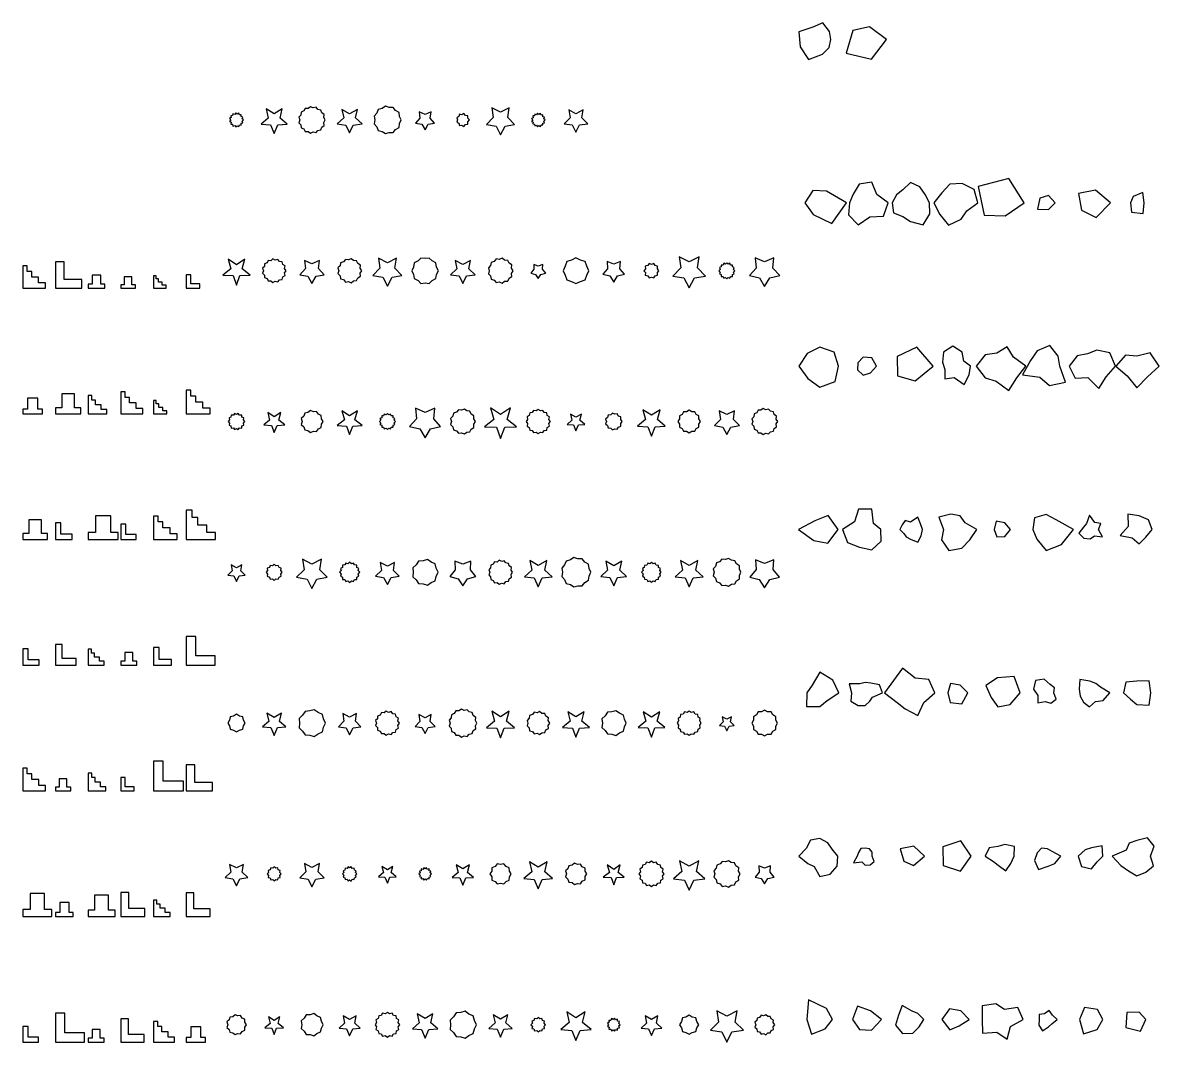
# Model space of a CAD drawing. Header units: metres. Extents: x -17 to 8939, y -8 to 4057.
# Drawn here: x 4420 to 8939, y 0 to 4057 of the extents above; entities that cross this region are included whole.
import ezdxf

# ---------------------------------------------------------------- set-up
doc = ezdxf.new("R2010")
doc.units = ezdxf.units.M

msp = doc.modelspace()

# ---------------------------------------------------------------- linework, layer by layer
for points in [[(7632.8, 3990), (7628, 4021.9), (7601.8, 4056.8), (7561.7, 4039.1), (7506.7, 4020.3), (7511.2, 3961.3), (7544.3, 3910.8), (7600.4, 3931.2), (7627.3, 3958.7), (7632.8, 3990)], [(7855, 3990), (7786.6, 4041), (7720.4, 4026), (7694.6, 3935.2), (7795.5, 3911.4), (7855, 3990)], [(5420, 3616), (5434.5, 3650), (5471.4, 3653.3), (5443.5, 3677.6), (5451.7, 3713.7), (5420, 3694.7), (5388.3, 3713.7), (5396.5, 3677.6), (5368.6, 3653.3), (5405.5, 3650), (5420, 3616)], [(5623, 3670), (5617, 3680), (5618.4, 3691.6), (5608.8, 3698.2), (5605.5, 3709.4), (5594, 3711.6), (5586.4, 3720.4), (5575, 3717.7), (5564.5, 3722.7), (5555.2, 3715.7), (5543.5, 3715.9), (5537.9, 3705.7), (5527.1, 3701.2), (5526.1, 3689.5), (5518.2, 3681), (5522, 3670), (5518.2, 3659), (5526.1, 3650.5), (5527.1, 3638.8), (5537.9, 3634.3), (5543.5, 3624.1), (5555.2, 3624.3), (5564.5, 3617.3), (5575, 3622.3), (5586.4, 3619.6), (5594, 3628.4), (5605.5, 3630.6), (5608.8, 3641.8), (5618.4, 3648.4), (5617, 3660), (5623, 3670)], [(5720, 3618), (5734.6, 3649.8), (5769.5, 3653.9), (5743.7, 3677.7), (5750.6, 3712.1), (5720, 3694.9), (5689.4, 3712.1), (5696.3, 3677.7), (5670.5, 3653.9), (5705.4, 3649.8), (5720, 3618)], [(5925, 3670), (5918, 3684.1), (5916.3, 3699.7), (5902.7, 3707.8), (5892.8, 3720), (5877.1, 3719.5), (5862.2, 3724.4), (5849.2, 3715.5), (5834, 3711.6), (5827.9, 3697), (5817.2, 3685.5), (5820, 3670), (5817.2, 3654.5), (5827.9, 3643), (5834, 3628.4), (5849.2, 3624.5), (5862.2, 3615.6), (5877.1, 3620.5), (5892.8, 3620), (5902.7, 3632.2), (5916.3, 3640.3), (5918, 3655.9), (5925, 3670)], [(6320, 3611), (6337.9, 3645.4), (6376.1, 3651.8), (6348.9, 3679.4), (6354.7, 3717.7), (6320, 3700.4), (6285.3, 3717.7), (6291.1, 3679.4), (6263.9, 3651.8), (6302.1, 3645.4), (6320, 3611)], [(6620, 3621), (6634.6, 3649.9), (6666.6, 3654.9), (6643.6, 3677.7), (6648.8, 3709.6), (6620, 3694.9), (6591.2, 3709.6), (6596.4, 3677.7), (6573.4, 3654.9), (6605.4, 3649.9), (6620, 3621)], [(5298, 3670), (5292.5, 3674.8), (5295.6, 3681.4), (5288.6, 3683.5), (5288.7, 3690.8), (5281.5, 3689.9), (5278.7, 3696.6), (5272.4, 3692.9), (5267.1, 3697.8), (5262.9, 3691.9), (5256, 3694.2), (5254.6, 3687.1), (5247.3, 3686.5), (5249, 3679.4), (5242.6, 3675.8), (5247, 3670), (5242.6, 3664.2), (5249, 3660.6), (5247.3, 3653.5), (5254.6, 3652.9), (5256, 3645.8), (5262.9, 3648.1), (5267.1, 3642.2), (5272.4, 3647.1), (5278.7, 3643.4), (5281.5, 3650.1), (5288.7, 3649.2), (5288.6, 3656.5), (5295.6, 3658.6), (5292.5, 3665.2), (5298, 3670)], [(6020, 3630), (6032.6, 3652.6), (6058, 3657.6), (6040.4, 3676.6), (6043.5, 3702.4), (6020, 3691.5), (5996.5, 3702.4), (5999.6, 3676.6), (5982, 3657.6), (6007.4, 3652.6), (6020, 3630)], [(6196, 3670), (6189.7, 3677.2), (6189.9, 3686.7), (6180.5, 3688.2), (6174.5, 3695.6), (6166.4, 3690.7), (6157, 3692.5), (6153.9, 3683.5), (6145.6, 3678.9), (6149, 3670), (6145.6, 3661.1), (6153.9, 3656.5), (6157, 3647.5), (6166.4, 3649.3), (6174.5, 3644.4), (6180.5, 3651.8), (6189.9, 3653.3), (6189.7, 3662.8), (6196, 3670)], [(6497, 3670), (6491.5, 3674.6), (6494.7, 3681), (6487.8, 3682.9), (6488.1, 3690.1), (6481, 3689.1), (6478.3, 3695.7), (6472.3, 3691.9), (6467.2, 3696.9), (6463.2, 3690.9), (6456.5, 3693.4), (6455.3, 3686.3), (6448.2, 3685.9), (6449.9, 3678.9), (6443.6, 3675.6), (6448, 3670), (6443.6, 3664.4), (6449.9, 3661.1), (6448.2, 3654.1), (6455.3, 3653.7), (6456.5, 3646.6), (6463.2, 3649.1), (6467.2, 3643.1), (6472.3, 3648.1), (6478.3, 3644.3), (6481, 3650.9), (6488.1, 3649.9), (6487.8, 3657.1), (6494.7, 3659), (6491.5, 3665.4), (6497, 3670)], [(8402.3, 3340), (8341.4, 3436.8), (8219.5, 3405.7), (8242.8, 3291.2), (8326.8, 3288.3), (8402.3, 3340)], [(7861.5, 3340), (7816.1, 3373.5), (7796.6, 3421.8), (7745.9, 3414.3), (7722.4, 3374.6), (7707.7, 3340), (7703.7, 3291.8), (7741.5, 3252.2), (7787.9, 3284.9), (7843, 3286.9), (7861.5, 3340)], [(8025.5, 3340), (8008.2, 3373.6), (7987.1, 3404.2), (7950, 3421.1), (7920.1, 3391.8), (7895, 3371.8), (7876.6, 3340), (7882.1, 3300.8), (7919, 3286.4), (7950, 3265.4), (8000.5, 3252.6), (8026.4, 3295.9), (8025.5, 3340)], [(8218.4, 3340), (8202.7, 3392.8), (8155.3, 3417.7), (8106, 3413.9), (8074.4, 3380.4), (8043.4, 3340), (8066.3, 3293.7), (8101.3, 3251.7), (8151.2, 3274.8), (8174.1, 3308), (8218.4, 3340)], [(8745.6, 3340), (8686.4, 3390.5), (8618.8, 3377.2), (8630.4, 3311.2), (8688.9, 3281.8), (8745.6, 3340)], [(7695.1, 3340), (7616.6, 3386.1), (7561.6, 3389.2), (7529.7, 3340), (7563.2, 3293.5), (7637.7, 3257.3), (7695.1, 3340)], [(8525, 3340), (8499.4, 3369), (8464.5, 3358.5), (8455.5, 3314.9), (8498.4, 3314.2), (8525, 3340)], [(8878.7, 3340), (8874.1, 3381.8), (8835.4, 3365.3), (8825, 3340), (8828.4, 3302.5), (8874.7, 3297.2), (8878.7, 3340)], [(5870, 3009), (5888.4, 3044.7), (5928, 3051.1), (5899.8, 3079.7), (5905.9, 3119.4), (5870, 3101.3), (5834.1, 3119.4), (5840.2, 3079.7), (5812, 3051.1), (5851.6, 3044.7), (5870, 3009)], [(6073, 3070), (6065.7, 3084.8), (6062.9, 3101.2), (6048.2, 3108.8), (6036.4, 3120.4), (6020, 3118), (6003.6, 3120.4), (5991.8, 3108.8), (5977.1, 3101.2), (5974.3, 3084.8), (5967, 3070), (5974.3, 3055.2), (5977.1, 3038.8), (5991.8, 3031.2), (6003.6, 3019.6), (6020, 3022), (6036.4, 3019.6), (6048.2, 3031.2), (6062.9, 3038.8), (6065.7, 3055.2), (6073, 3070)], [(6370, 3070), (6363.7, 3080.8), (6364.3, 3093.2), (6353.7, 3099.8), (6348.4, 3111.1), (6336, 3112.1), (6326, 3119.6), (6314.6, 3114.7), (6302.3, 3116.8), (6294.4, 3107), (6282.6, 3103.2), (6280.2, 3090.9), (6271.5, 3082), (6275, 3070), (6271.5, 3058), (6280.2, 3049.1), (6282.6, 3036.8), (6294.4, 3033), (6302.3, 3023.2), (6314.6, 3025.3), (6326, 3020.4), (6336, 3027.9), (6348.4, 3028.9), (6353.7, 3040.2), (6364.3, 3046.8), (6363.7, 3059.2), (6370, 3070)], [(6671, 3070), (6662.5, 3087.6), (6656.1, 3106.1), (6637.6, 3112.5), (6620, 3121), (6602.4, 3112.5), (6583.9, 3106.1), (6577.5, 3087.6), (6569, 3070), (6577.5, 3052.4), (6583.9, 3033.9), (6602.4, 3027.5), (6620, 3019), (6637.6, 3027.5), (6656.1, 3033.9), (6662.5, 3052.4), (6671, 3070)], [(7070, 3002), (7090.7, 3041.5), (7134.7, 3049), (7103.5, 3080.9), (7110, 3125), (7070, 3105.2), (7030, 3125), (7036.5, 3080.9), (7005.3, 3049), (7049.3, 3041.5), (7070, 3002)], [(7370, 3007), (7390.4, 3041.9), (7429.9, 3050.5), (7403.1, 3080.7), (7407, 3121), (7370, 3104.8), (7333, 3121), (7336.9, 3080.7), (7310.1, 3050.5), (7349.6, 3041.9), (7370, 3007)], [(4420, 3000), (4510, 3000), (4510, 3022), (4483, 3022), (4483, 3045), (4456, 3045), (4456, 3067.5), (4438, 3067.5), (4438, 3090), (4420, 3090), (4420, 3000)], [(4550, 3000), (4655, 3000), (4655, 3035), (4585, 3035), (4585, 3105), (4550, 3105), (4550, 3000)], [(5270, 3013), (5283.7, 3051.2), (5324.2, 3052.4), (5292.1, 3077.2), (5303.5, 3116.1), (5270, 3093.3), (5236.5, 3116.1), (5247.9, 3077.2), (5215.8, 3052.4), (5256.3, 3051.2), (5270, 3013)], [(5467, 3070), (5461.1, 3078.7), (5462.9, 3089.1), (5454, 3094.7), (5451.4, 3104.9), (5441, 3106.4), (5434.5, 3114.7), (5424.4, 3111.8), (5415.1, 3116.7), (5407, 3109.9), (5396.5, 3110.7), (5391.9, 3101.2), (5382, 3097.6), (5381.6, 3087.1), (5374, 3079.8), (5378, 3070), (5374, 3060.2), (5381.6, 3052.9), (5382, 3042.4), (5391.9, 3038.8), (5396.5, 3029.3), (5407, 3030.1), (5415.1, 3023.3), (5424.4, 3028.2), (5434.5, 3025.3), (5441, 3033.6), (5451.4, 3035.1), (5454, 3045.3), (5462.9, 3050.9), (5461.1, 3061.3), (5467, 3070)], [(5570, 3019), (5586.2, 3047.7), (5618.5, 3054.2), (5596.2, 3078.5), (5600, 3111.3), (5570, 3097.5), (5540, 3111.3), (5543.8, 3078.5), (5521.5, 3054.2), (5553.8, 3047.7), (5570, 3019)], [(5768, 3070), (5761.8, 3080.3), (5762.5, 3092.3), (5752.2, 3098.5), (5747.3, 3109.5), (5735.2, 3110.2), (5725.8, 3117.7), (5714.8, 3112.7), (5703, 3114.9), (5695.6, 3105.4), (5684.1, 3101.8), (5681.9, 3090), (5673.4, 3081.5), (5677, 3070), (5673.4, 3058.5), (5681.9, 3050), (5684.1, 3038.2), (5695.6, 3034.6), (5703, 3025.1), (5714.8, 3027.3), (5725.8, 3022.3), (5735.2, 3029.8), (5747.3, 3030.5), (5752.2, 3041.5), (5762.5, 3047.7), (5761.8, 3059.7), (5768, 3070)], [(6170, 3019), (6184.6, 3050), (6218.5, 3054.2), (6193.5, 3077.7), (6200, 3111.3), (6170, 3094.8), (6140, 3111.3), (6146.5, 3077.7), (6121.5, 3054.2), (6155.4, 3050), (6170, 3019)], [(6470, 3039), (6480.7, 3055.2), (6499.5, 3060.4), (6487.4, 3075.7), (6488.2, 3095.1), (6470, 3088.3), (6451.8, 3095.1), (6452.6, 3075.7), (6440.5, 3060.4), (6459.3, 3055.2), (6470, 3039)], [(6770, 3025), (6785.1, 3049.2), (6812.8, 3056.1), (6794.5, 3077.9), (6796.5, 3106.4), (6770, 3095.7), (6743.5, 3106.4), (6745.5, 3077.9), (6727.2, 3056.1), (6754.9, 3049.2), (6770, 3025)], [(6950, 3070), (6943.8, 3077.7), (6944.3, 3087.6), (6934.7, 3090.2), (6929.3, 3098.5), (6920, 3095), (6910.7, 3098.5), (6905.3, 3090.2), (6895.7, 3087.6), (6896.2, 3077.7), (6890, 3070), (6896.2, 3062.3), (6895.7, 3052.4), (6905.3, 3049.8), (6910.7, 3041.5), (6920, 3045), (6929.3, 3041.5), (6934.7, 3049.8), (6944.3, 3052.4), (6943.8, 3062.3), (6950, 3070)], [(7252, 3070), (7246.5, 3075.3), (7249.6, 3082.2), (7242.4, 3085), (7242.6, 3092.6), (7235, 3092.4), (7232.2, 3099.6), (7225.3, 3096.5), (7220, 3102), (7214.7, 3096.5), (7207.8, 3099.6), (7205, 3092.4), (7197.4, 3092.6), (7197.6, 3085), (7190.4, 3082.2), (7193.5, 3075.3), (7188, 3070), (7193.5, 3064.7), (7190.4, 3057.8), (7197.6, 3055), (7197.4, 3047.4), (7205, 3047.6), (7207.8, 3040.4), (7214.7, 3043.5), (7220, 3038), (7225.3, 3043.5), (7232.2, 3040.4), (7235, 3047.6), (7242.6, 3047.4), (7242.4, 3055), (7249.6, 3057.8), (7246.5, 3064.7), (7252, 3070)], [(4680, 3000), (4746, 3000), (4746, 3016), (4730, 3016), (4730, 3052), (4696, 3052), (4696, 3016), (4680, 3016), (4680, 3000)], [(4810, 3000), (4868, 3000), (4868, 3014), (4854, 3014), (4854, 3046), (4824, 3046), (4824, 3014), (4810, 3014), (4810, 3000)], [(4940, 3000), (4990, 3000), (4990, 3012), (4975, 3012), (4975, 3025), (4960, 3025), (4960, 3037.5), (4950, 3037.5), (4950, 3050), (4940, 3050), (4940, 3000)], [(5070, 3000), (5124, 3000), (5124, 3018), (5088, 3018), (5088, 3054), (5070, 3054), (5070, 3000)], [(7663.6, 2690), (7646.3, 2746.3), (7590, 2766.3), (7539.5, 2740.5), (7506.2, 2690), (7541.3, 2641.3), (7590, 2607.1), (7650.3, 2629.7), (7663.6, 2690)], [(8039.7, 2690), (7974.8, 2766.2), (7896.9, 2728.6), (7897.8, 2652.1), (7968.8, 2632.2), (8039.7, 2690)], [(8188.7, 2690), (8162.2, 2710.7), (8155.8, 2746.5), (8118.5, 2769.6), (8081.3, 2746.2), (8076.9, 2705.6), (8086.2, 2677.1), (8086.5, 2639.8), (8123.5, 2645), (8163, 2617.8), (8183, 2655.9), (8188.7, 2690)], [(8408.9, 2690), (8359.9, 2726.3), (8334.9, 2766.6), (8293.3, 2741.4), (8247.6, 2735.4), (8211.4, 2690), (8247.1, 2644.3), (8290.9, 2631.2), (8341.3, 2593.8), (8373.5, 2643.9), (8408.9, 2690)], [(8543.7, 2690), (8537.4, 2729.7), (8504.6, 2772.7), (8454.4, 2751.6), (8427.7, 2712.7), (8395.1, 2655.5), (8464.7, 2646.2), (8503.4, 2613.9), (8566.2, 2626.1), (8543.7, 2690)], [(7814.6, 2690), (7797, 2723.9), (7761.7, 2726.4), (7741.2, 2703.9), (7739.4, 2675.2), (7761.8, 2653.9), (7791, 2663.6), (7814.6, 2690)], [(8765, 2690), (8742.9, 2743), (8690.9, 2754.2), (8654.1, 2738.8), (8612.9, 2731.5), (8581.3, 2690), (8604.8, 2642.7), (8655.2, 2644.5), (8698.9, 2601), (8728.2, 2647.7), (8765, 2690)], [(8939.3, 2690), (8903.1, 2743.1), (8850, 2729.7), (8805.6, 2734.4), (8766.8, 2690), (8811.8, 2651.8), (8850, 2603.4), (8892.4, 2647.6), (8939.3, 2690)], [(4550, 2500), (4651, 2500), (4651, 2525), (4626, 2525), (4626, 2580), (4575, 2580), (4575, 2525), (4550, 2525), (4550, 2500)], [(4810, 2500), (4898, 2500), (4898, 2522), (4871.6, 2522), (4871.6, 2544), (4845.2, 2544), (4845.2, 2566), (4827.6, 2566), (4827.6, 2588), (4810, 2588), (4810, 2500)], [(5070, 2500), (5165, 2500), (5165, 2523), (5136.5, 2523), (5136.5, 2547), (5108, 2547), (5108, 2571.2), (5089, 2571.2), (5089, 2595), (5070, 2595), (5070, 2500)], [(4420, 2500), (4499, 2500), (4499, 2519), (4480, 2519), (4480, 2563), (4439, 2563), (4439, 2519), (4420, 2519), (4420, 2500)], [(4680, 2500), (4754, 2500), (4754, 2518), (4731.8, 2518), (4731.8, 2537), (4709.6, 2537), (4709.6, 2555.5), (4694.8, 2555.5), (4694.8, 2574), (4680, 2574), (4680, 2500)], [(4940, 2500), (4993, 2500), (4993, 2513), (4977.1, 2513), (4977.1, 2526), (4961.2, 2526), (4961.2, 2539.8), (4950.6, 2539.8), (4950.6, 2553), (4940, 2553), (4940, 2500)], [(5303, 2470), (5297.3, 2476.2), (5299.7, 2484.3), (5291.9, 2487.5), (5290.6, 2495.8), (5282.1, 2495.2), (5277.3, 2502.2), (5270, 2498), (5262.7, 2502.2), (5257.9, 2495.2), (5249.4, 2495.8), (5248.1, 2487.5), (5240.3, 2484.3), (5242.7, 2476.2), (5237, 2470), (5242.7, 2463.8), (5240.3, 2455.7), (5248.1, 2452.5), (5249.4, 2444.2), (5257.9, 2444.8), (5262.7, 2437.8), (5270, 2442), (5277.3, 2437.8), (5282.1, 2444.8), (5290.6, 2444.2), (5291.9, 2452.5), (5299.7, 2455.7), (5297.3, 2463.8), (5303, 2470)], [(5420, 2426), (5431.2, 2454.5), (5461.8, 2456.4), (5438.2, 2475.9), (5445.9, 2505.6), (5420, 2489.1), (5394.1, 2505.6), (5401.8, 2475.9), (5378.2, 2456.4), (5408.8, 2454.5), (5420, 2426)], [(5614, 2470), (5607.4, 2481), (5607, 2493.8), (5595.5, 2499.5), (5588.3, 2510), (5575.6, 2508.6), (5563.7, 2513.6), (5553.8, 2505.5), (5541.2, 2503.3), (5537.2, 2491.1), (5527.8, 2482.4), (5531, 2470), (5527.8, 2457.6), (5537.2, 2448.9), (5541.2, 2436.7), (5553.8, 2434.5), (5563.7, 2426.4), (5575.6, 2431.4), (5588.3, 2430), (5595.5, 2440.5), (5607, 2446.2), (5607.4, 2459), (5614, 2470)], [(5720, 2418), (5733, 2452.1), (5769.5, 2453.9), (5741.1, 2476.8), (5750.6, 2512.1), (5720, 2492.2), (5689.4, 2512.1), (5698.9, 2476.8), (5670.5, 2453.9), (5707, 2452.1), (5720, 2418)], [(5902, 2470), (5896.5, 2475.3), (5899.6, 2482.2), (5892.4, 2485), (5892.6, 2492.6), (5885, 2492.4), (5882.2, 2499.6), (5875.3, 2496.5), (5870, 2502), (5864.7, 2496.5), (5857.8, 2499.6), (5855, 2492.4), (5847.4, 2492.6), (5847.6, 2485), (5840.4, 2482.2), (5843.5, 2475.3), (5838, 2470), (5843.5, 2464.7), (5840.4, 2457.8), (5847.6, 2455), (5847.4, 2447.4), (5855, 2447.6), (5857.8, 2440.4), (5864.7, 2443.5), (5870, 2438), (5875.3, 2443.5), (5882.2, 2440.4), (5885, 2447.6), (5892.6, 2447.4), (5892.4, 2455), (5899.6, 2457.8), (5896.5, 2464.7), (5902, 2470)], [(6020, 2405), (6041.2, 2440.8), (6081.8, 2449.9), (6054.3, 2481.1), (6058.2, 2522.6), (6020, 2506), (5981.8, 2522.6), (5985.7, 2481.1), (5958.2, 2449.9), (5998.8, 2440.8), (6020, 2405)], [(6220, 2470), (6213.7, 2480.8), (6214.3, 2493.2), (6203.7, 2499.8), (6198.4, 2511.1), (6186, 2512.1), (6176, 2519.6), (6164.6, 2514.7), (6152.3, 2516.8), (6144.4, 2507), (6132.6, 2503.2), (6130.2, 2490.9), (6121.5, 2482), (6125, 2470), (6121.5, 2458), (6130.2, 2449.1), (6132.6, 2436.8), (6144.4, 2433), (6152.3, 2423.2), (6164.6, 2425.3), (6176, 2420.4), (6186, 2427.9), (6198.4, 2428.9), (6203.7, 2440.2), (6214.3, 2446.8), (6213.7, 2459.2), (6220, 2470)], [(6320, 2403), (6336.4, 2447.5), (6383.7, 2449.3), (6346.5, 2478.6), (6359.4, 2524.2), (6320, 2497.8), (6280.6, 2524.2), (6293.5, 2478.6), (6256.3, 2449.3), (6303.6, 2447.5), (6320, 2403)], [(6518, 2470), (6512.2, 2478.4), (6514.3, 2488.4), (6505.8, 2493.9), (6503.9, 2503.9), (6493.9, 2505.8), (6488.4, 2514.3), (6478.4, 2512.2), (6470, 2518), (6461.6, 2512.2), (6451.6, 2514.3), (6446.1, 2505.8), (6436.1, 2503.9), (6434.2, 2493.9), (6425.7, 2488.4), (6427.8, 2478.4), (6422, 2470), (6427.8, 2461.6), (6425.7, 2451.6), (6434.2, 2446.1), (6436.1, 2436.1), (6446.1, 2434.2), (6451.6, 2425.7), (6461.6, 2427.8), (6470, 2422), (6478.4, 2427.8), (6488.4, 2425.7), (6493.9, 2434.2), (6503.9, 2436.1), (6505.8, 2446.1), (6514.3, 2451.6), (6512.2, 2461.6), (6518, 2470)], [(6620, 2433), (6629.8, 2456.5), (6655.2, 2458.6), (6635.9, 2475.2), (6641.7, 2499.9), (6620, 2486.7), (6598.3, 2499.9), (6604.1, 2475.2), (6584.8, 2458.6), (6610.2, 2456.5), (6620, 2433)], [(6804, 2470), (6797.8, 2478.2), (6798.6, 2488.4), (6789, 2491.9), (6784.1, 2500.9), (6774.1, 2498.7), (6765.2, 2503.7), (6758, 2496.4), (6747.7, 2495.7), (6745.6, 2485.7), (6737.4, 2479.6), (6741, 2470), (6737.4, 2460.4), (6745.6, 2454.3), (6747.7, 2444.3), (6758, 2443.6), (6765.2, 2436.3), (6774.1, 2441.3), (6784.1, 2439.1), (6789, 2448.1), (6798.6, 2451.6), (6797.8, 2461.8), (6804, 2470)], [(6920, 2412), (6935, 2449.4), (6975.2, 2452.1), (6944.2, 2477.9), (6954.1, 2516.9), (6920, 2495.5), (6885.9, 2516.9), (6895.8, 2477.9), (6864.8, 2452.1), (6905, 2449.4), (6920, 2412)], [(7115, 2470), (7108.6, 2480.4), (7109, 2492.5), (7098.3, 2498.3), (7092.5, 2509), (7080.4, 2508.6), (7070, 2515), (7059.6, 2508.6), (7047.5, 2509), (7041.7, 2498.3), (7031, 2492.5), (7031.4, 2480.4), (7025, 2470), (7031.4, 2459.6), (7031, 2447.5), (7041.7, 2441.7), (7047.5, 2431), (7059.6, 2431.4), (7070, 2425), (7080.4, 2431.4), (7092.5, 2431), (7098.3, 2441.7), (7109, 2447.5), (7108.6, 2459.6), (7115, 2470)], [(7220, 2418), (7236.1, 2447.9), (7269.5, 2453.9), (7246, 2478.4), (7250.6, 2512.1), (7220, 2497.3), (7189.4, 2512.1), (7194, 2478.4), (7170.5, 2453.9), (7203.9, 2447.9), (7220, 2418)], [(7422, 2470), (7416, 2479.8), (7417.5, 2491.2), (7408, 2497.6), (7404.8, 2508.6), (7393.5, 2510.7), (7386.1, 2519.5), (7374.9, 2516.7), (7364.6, 2521.7), (7355.5, 2514.7), (7344, 2515), (7338.6, 2504.9), (7327.9, 2500.6), (7327.1, 2489.1), (7319.1, 2480.8), (7323, 2470), (7319.1, 2459.2), (7327.1, 2450.9), (7327.9, 2439.4), (7338.6, 2435.1), (7344, 2425), (7355.5, 2425.3), (7364.6, 2418.3), (7374.9, 2423.3), (7386.1, 2420.5), (7393.5, 2429.3), (7404.8, 2431.4), (7408, 2442.4), (7417.5, 2448.8), (7416, 2460.2), (7422, 2470)], [(4420, 2000), (4519, 2000), (4519, 2024), (4495, 2024), (4495, 2079), (4444, 2079), (4444, 2024), (4420, 2024), (4420, 2000)], [(4680, 2000), (4799, 2000), (4799, 2029), (4770, 2029), (4770, 2095), (4709, 2095), (4709, 2029), (4680, 2029), (4680, 2000)], [(4940, 2000), (5034, 2000), (5034, 2023), (5005.8, 2023), (5005.8, 2047), (4977.6, 2047), (4977.6, 2070.5), (4958.8, 2070.5), (4958.8, 2094), (4940, 2094), (4940, 2000)], [(5070, 2000), (5187, 2000), (5187, 2029), (5151.9, 2029), (5151.9, 2058), (5116.8, 2058), (5116.8, 2087.8), (5093.4, 2087.8), (5093.4, 2117), (5070, 2117), (5070, 2000)], [(7662.2, 2040), (7622.3, 2096), (7569.8, 2075.1), (7505.4, 2040), (7565.2, 1997), (7621, 1986.3), (7662.2, 2040)], [(7832.7, 2040), (7803.6, 2064.4), (7796.4, 2121.3), (7743.8, 2120.8), (7727.8, 2070.7), (7679.7, 2040), (7699.1, 1988.5), (7747.2, 1969.9), (7796.1, 1959.7), (7833.4, 1994), (7832.7, 2040)], [(7998.3, 2040), (7989.8, 2063), (7978.9, 2090), (7950, 2069.6), (7929.5, 2075.6), (7917, 2059.1), (7908, 2040), (7923.9, 2024.9), (7933.3, 2011.1), (7950, 2001.6), (7979.1, 1989.5), (7992.2, 2015.6), (7998.3, 2040)], [(8213.6, 2040), (8167.7, 2067.4), (8147.9, 2095), (8109.9, 2101.7), (8062.5, 2089), (8081.6, 2040), (8073.2, 1998.8), (8103, 1957), (8154.1, 1965.9), (8186, 1999.3), (8213.6, 2040)], [(8598.2, 2040), (8528.7, 2078.7), (8490, 2100), (8443.1, 2086.9), (8437.2, 2040), (8452, 2002), (8490, 1957.1), (8550, 1980), (8598.2, 2040)], [(8697.9, 2040), (8707.3, 2064), (8682.8, 2068.1), (8661.7, 2097.8), (8649.4, 2063.8), (8638, 2049.4), (8619.8, 2025.3), (8640, 2005.4), (8664.7, 2003.2), (8681.2, 2015.4), (8713.9, 2011.8), (8697.9, 2040)], [(8911.7, 2040), (8896.6, 2079.1), (8859.5, 2094.1), (8814.3, 2101.9), (8815.8, 2052.5), (8784.4, 2016.1), (8831, 2007.2), (8860, 1983.5), (8885.7, 2010), (8911.7, 2040)], [(4550, 2000), (4617, 2000), (4617, 2022), (4572, 2022), (4572, 2067), (4550, 2067), (4550, 2000)], [(4810, 2000), (4871, 2000), (4871, 2020), (4830, 2020), (4830, 2061), (4810, 2061), (4810, 2000)], [(8348, 2040), (8325.7, 2067.2), (8290.4, 2074), (8282.9, 2040), (8293.7, 2011.8), (8325.8, 2012.7), (8348, 2040)], [(5270, 1834), (5280.4, 1855.7), (5304.2, 1858.9), (5286.8, 1875.4), (5291.2, 1899.1), (5270, 1887.6), (5248.8, 1899.1), (5253.2, 1875.4), (5235.8, 1858.9), (5259.6, 1855.7), (5270, 1834)], [(5452, 1870), (5446.1, 1877), (5447.7, 1886), (5439.1, 1889.1), (5436, 1897.7), (5427, 1896.1), (5420, 1902), (5413, 1896.1), (5404, 1897.7), (5400.9, 1889.1), (5392.3, 1886), (5393.9, 1877), (5388, 1870), (5393.9, 1863), (5392.3, 1854), (5400.9, 1850.9), (5404, 1842.3), (5413, 1843.9), (5420, 1838), (5427, 1843.9), (5436, 1842.3), (5439.1, 1850.9), (5447.7, 1854), (5446.1, 1863), (5452, 1870)], [(5570, 1806), (5589.4, 1843.3), (5630.9, 1850.2), (5601.3, 1880.2), (5607.6, 1921.8), (5570, 1902.9), (5532.4, 1921.8), (5538.7, 1880.2), (5509.1, 1850.2), (5550.6, 1843.3), (5570, 1806)], [(5760, 1870), (5754.3, 1876.8), (5757, 1885.3), (5749.1, 1889.4), (5748.3, 1898.3), (5739.4, 1899.1), (5735.3, 1907), (5726.8, 1904.3), (5720, 1910), (5713.2, 1904.3), (5704.7, 1907), (5700.6, 1899.1), (5691.7, 1898.3), (5690.9, 1889.4), (5683, 1885.3), (5685.7, 1876.8), (5680, 1870), (5685.7, 1863.2), (5683, 1854.7), (5690.9, 1850.6), (5691.7, 1841.7), (5700.6, 1840.9), (5704.7, 1833), (5713.2, 1835.7), (5720, 1830), (5726.8, 1835.7), (5735.3, 1833), (5739.4, 1840.9), (5748.3, 1841.7), (5749.1, 1850.6), (5757, 1854.7), (5754.3, 1863.2), (5760, 1870)], [(5870, 1821), (5884.8, 1849.7), (5916.6, 1854.9), (5893.9, 1877.8), (5898.8, 1909.6), (5870, 1895.1), (5841.2, 1909.6), (5846.1, 1877.8), (5823.4, 1854.9), (5855.2, 1849.7), (5870, 1821)], [(6072, 1870), (6064.2, 1886.1), (6059.8, 1903.4), (6043.5, 1910.7), (6029, 1921.2), (6011.8, 1916.3), (5994, 1915), (5984, 1900.2), (5971.1, 1887.8), (5973, 1870), (5971.1, 1852.2), (5984, 1839.8), (5994, 1825), (6011.8, 1823.7), (6029, 1818.8), (6043.5, 1829.3), (6059.8, 1836.6), (6064.2, 1853.9), (6072, 1870)], [(6170, 1816), (6188.9, 1844.1), (6221.4, 1853.3), (6200.5, 1879.9), (6201.7, 1913.7), (6170, 1902.1), (6138.3, 1913.7), (6139.5, 1879.9), (6118.6, 1853.3), (6151.1, 1844.1), (6170, 1816)], [(6368, 1870), (6362.1, 1878.9), (6363.9, 1889.5), (6354.8, 1895.3), (6352.1, 1905.7), (6341.5, 1907.2), (6334.8, 1915.7), (6324.5, 1912.8), (6315, 1917.7), (6306.7, 1910.9), (6296, 1911.6), (6291.2, 1902), (6281.2, 1898.2), (6280.7, 1887.5), (6273, 1880), (6277, 1870), (6273, 1860), (6280.7, 1852.5), (6281.2, 1841.8), (6291.2, 1838), (6296, 1828.4), (6306.7, 1829.1), (6315, 1822.3), (6324.5, 1827.2), (6334.8, 1824.3), (6341.5, 1832.8), (6352.1, 1834.3), (6354.8, 1844.7), (6363.9, 1850.5), (6362.1, 1861.1), (6368, 1870)], [(6470, 1812), (6486, 1847.9), (6525.2, 1852.1), (6495.9, 1878.4), (6504.1, 1916.9), (6470, 1897.3), (6435.9, 1916.9), (6444.1, 1878.4), (6414.8, 1852.1), (6454, 1847.9), (6470, 1812)], [(6679, 1870), (6671.8, 1885.2), (6669.6, 1901.9), (6655.4, 1910.8), (6644.5, 1923.7), (6627.7, 1923.5), (6611.6, 1928.4), (6597.6, 1919.1), (6581.4, 1914.6), (6574.6, 1899.2), (6563.4, 1886.6), (6566, 1870), (6563.4, 1853.4), (6574.6, 1840.8), (6581.4, 1825.4), (6597.6, 1820.9), (6611.6, 1811.6), (6627.7, 1816.5), (6644.5, 1816.3), (6655.4, 1829.2), (6669.6, 1838.1), (6671.8, 1854.8), (6679, 1870)], [(6770, 1816), (6785.2, 1849.1), (6821.4, 1853.3), (6794.6, 1878), (6801.7, 1913.7), (6770, 1895.9), (6738.3, 1913.7), (6745.4, 1878), (6718.6, 1853.3), (6754.8, 1849.1), (6770, 1816)], [(6959, 1870), (6953.3, 1876.6), (6956, 1884.9), (6948.3, 1888.9), (6947.6, 1897.6), (6938.9, 1898.3), (6934.9, 1906), (6926.6, 1903.3), (6920, 1909), (6913.4, 1903.3), (6905.1, 1906), (6901.1, 1898.3), (6892.4, 1897.6), (6891.7, 1888.9), (6884, 1884.9), (6886.7, 1876.6), (6881, 1870), (6886.7, 1863.4), (6884, 1855.1), (6891.7, 1851.1), (6892.4, 1842.4), (6901.1, 1841.7), (6905.1, 1834), (6913.4, 1836.7), (6920, 1831), (6926.6, 1836.7), (6934.9, 1834), (6938.9, 1841.7), (6947.6, 1842.4), (6948.3, 1851.1), (6956, 1855.1), (6953.3, 1863.4), (6959, 1870)], [(7070, 1812), (7086, 1847.9), (7125.2, 1852.1), (7095.9, 1878.4), (7104.1, 1916.9), (7070, 1897.3), (7035.9, 1916.9), (7044.1, 1878.4), (7014.8, 1852.1), (7054, 1847.9), (7070, 1812)], [(7276, 1870), (7269.5, 1882.2), (7269.6, 1896), (7258.2, 1903.8), (7251.8, 1916.1), (7238.1, 1917.7), (7226.8, 1925.6), (7213.9, 1920.6), (7200.1, 1922.4), (7191, 1912), (7178.1, 1907.1), (7174.8, 1893.7), (7165.6, 1883.4), (7169, 1870), (7165.6, 1856.6), (7174.8, 1846.3), (7178.1, 1832.9), (7191, 1828), (7200.1, 1817.6), (7213.9, 1819.4), (7226.8, 1814.4), (7238.1, 1822.3), (7251.8, 1823.9), (7258.2, 1836.2), (7269.6, 1844), (7269.5, 1857.8), (7276, 1870)], [(7370, 1808), (7391, 1841.1), (7429, 1850.8), (7404, 1881), (7406.4, 1920.2), (7370, 1905.7), (7333.6, 1920.2), (7336, 1881), (7311, 1850.8), (7349, 1841.1), (7370, 1808)], [(4550, 1500), (4633, 1500), (4633, 1527), (4577, 1527), (4577, 1583), (4550, 1583), (4550, 1500)], [(5070, 1500), (5185, 1500), (5185, 1538), (5108, 1538), (5108, 1615), (5070, 1615), (5070, 1500)], [(4420, 1500), (4486, 1500), (4486, 1522), (4442, 1522), (4442, 1566), (4420, 1566), (4420, 1500)], [(4680, 1500), (4744, 1500), (4744, 1516), (4724.8, 1516), (4724.8, 1532), (4705.6, 1532), (4705.6, 1548), (4692.8, 1548), (4692.8, 1564), (4680, 1564), (4680, 1500)], [(4810, 1500), (4874, 1500), (4874, 1516), (4858, 1516), (4858, 1551), (4826, 1551), (4826, 1516), (4810, 1516), (4810, 1500)], [(4940, 1500), (5011, 1500), (5011, 1523), (4963, 1523), (4963, 1571), (4940, 1571), (4940, 1500)], [(7665.3, 1390), (7640.8, 1440.8), (7590, 1472.1), (7558.9, 1421.1), (7538.1, 1390), (7536.6, 1336.6), (7590, 1335.8), (7619.4, 1360.6), (7665.3, 1390)], [(8047.3, 1390), (8023.3, 1443.3), (7969, 1448.5), (7918.2, 1488), (7882.6, 1438.9), (7846.9, 1390), (7897.6, 1351.9), (7929.4, 1326.7), (7979.2, 1300.3), (8003, 1351.5), (8047.3, 1390)], [(8385.9, 1390), (8362.5, 1455.9), (8296.2, 1450.5), (8249.8, 1419), (8271.2, 1371.3), (8297.4, 1335), (8346.2, 1344.6), (8385.9, 1390)], [(7838.9, 1390), (7826.3, 1422.5), (7792.1, 1428.3), (7770, 1430.9), (7749, 1426.5), (7706.6, 1426.6), (7715.3, 1390), (7712.7, 1356.9), (7741.6, 1340.7), (7770, 1340.6), (7788.7, 1357.6), (7798.8, 1373.4), (7838.9, 1390)], [(8178.7, 1390), (8147.9, 1420.9), (8108.6, 1427), (8098.6, 1390), (8108.1, 1352.1), (8154.7, 1347.2), (8178.7, 1390)], [(8519.8, 1390), (8522.1, 1410.6), (8505.1, 1423.1), (8482.2, 1444.6), (8446.6, 1440.1), (8439.6, 1404.8), (8456.4, 1380.1), (8455.8, 1350.6), (8485, 1355.4), (8508.6, 1349.3), (8529.5, 1364.6), (8519.8, 1390)], [(8742.4, 1390), (8705.7, 1412.9), (8687.1, 1427.4), (8663.3, 1436.9), (8624, 1443.1), (8621.1, 1404.4), (8624.4, 1376.6), (8638, 1353), (8662.1, 1335.2), (8685.5, 1356.1), (8716.1, 1360.4), (8742.4, 1390)], [(8905.9, 1390), (8898.7, 1438.7), (8850, 1437.1), (8806.9, 1433.1), (8796.8, 1390), (8824.6, 1364.6), (8850, 1344.4), (8898.9, 1341.1), (8905.9, 1390)], [(5624, 1270), (5616, 1286.8), (5611.4, 1304.7), (5594.5, 1312.4), (5579.4, 1323.2), (5561.5, 1318.3), (5543, 1316.8), (5532.5, 1301.5), (5519.3, 1288.5), (5521, 1270), (5519.3, 1251.5), (5532.5, 1238.5), (5543, 1223.2), (5561.5, 1221.7), (5579.4, 1216.8), (5594.5, 1227.6), (5611.4, 1235.3), (5616, 1253.2), (5624, 1270)], [(5918, 1270), (5912.1, 1278.9), (5913.9, 1289.5), (5904.8, 1295.3), (5902.1, 1305.7), (5891.5, 1307.2), (5884.8, 1315.7), (5874.5, 1312.8), (5865, 1317.7), (5856.7, 1310.9), (5846, 1311.6), (5841.2, 1302), (5831.2, 1298.2), (5830.7, 1287.5), (5823, 1280), (5827, 1270), (5823, 1260), (5830.7, 1252.5), (5831.2, 1241.8), (5841.2, 1238), (5846, 1228.4), (5856.7, 1229.1), (5865, 1222.3), (5874.5, 1227.2), (5884.8, 1224.3), (5891.5, 1232.8), (5902.1, 1234.3), (5904.8, 1244.7), (5913.9, 1250.5), (5912.1, 1261.1), (5918, 1270)], [(6226, 1270), (6219.9, 1280.6), (6221.2, 1292.8), (6211.3, 1300), (6207.5, 1311.6), (6195.5, 1314.2), (6187.3, 1323.3), (6175.3, 1320.7), (6164.1, 1325.7), (6154.2, 1318.5), (6142, 1318.5), (6135.9, 1307.9), (6124.7, 1302.9), (6123.4, 1290.7), (6115.2, 1281.6), (6119, 1270), (6115.2, 1258.4), (6123.4, 1249.3), (6124.7, 1237.1), (6135.9, 1232.1), (6142, 1221.5), (6154.2, 1221.5), (6164.1, 1214.3), (6175.3, 1219.3), (6187.3, 1216.7), (6195.5, 1225.8), (6207.5, 1228.4), (6211.3, 1240), (6221.2, 1247.2), (6219.9, 1259.4), (6226, 1270)], [(6320, 1211), (6334.7, 1249.7), (6376.1, 1251.8), (6343.8, 1277.7), (6354.7, 1317.7), (6320, 1295), (6285.3, 1317.7), (6296.2, 1277.7), (6263.9, 1251.8), (6305.3, 1249.7), (6320, 1211)], [(6516, 1270), (6509.8, 1279.8), (6510.7, 1291.4), (6500.7, 1297.2), (6496.1, 1307.9), (6484.5, 1308.3), (6475.5, 1315.7), (6465.1, 1310.7), (6453.7, 1313), (6446.7, 1303.7), (6435.6, 1300.5), (6433.7, 1289.1), (6425.3, 1281), (6429, 1270), (6425.3, 1259), (6433.7, 1250.9), (6435.6, 1239.5), (6446.7, 1236.3), (6453.7, 1227), (6465.1, 1229.3), (6475.5, 1224.3), (6484.5, 1231.7), (6496.1, 1232.1), (6500.7, 1242.8), (6510.7, 1248.6), (6509.8, 1260.2), (6516, 1270)], [(6620, 1214), (6634.5, 1250), (6673.3, 1252.7), (6643.5, 1277.6), (6652.9, 1315.3), (6620, 1294.7), (6587.1, 1315.3), (6596.5, 1277.6), (6566.7, 1252.7), (6605.5, 1250), (6620, 1214)], [(6820, 1270), (6812.3, 1285.4), (6808.3, 1302.1), (6792.5, 1309), (6778.7, 1319.2), (6762.2, 1314.3), (6745, 1313.3), (6735.5, 1298.9), (6723, 1287.1), (6725, 1270), (6723, 1252.9), (6735.5, 1241.1), (6745, 1226.7), (6762.2, 1225.7), (6778.7, 1220.8), (6792.5, 1231), (6808.3, 1237.9), (6812.3, 1254.6), (6820, 1270)], [(6920, 1214), (6933.7, 1251.1), (6973.3, 1252.7), (6942.2, 1277.2), (6952.9, 1315.3), (6920, 1293.3), (6887.1, 1315.3), (6897.8, 1277.2), (6866.7, 1252.7), (6906.3, 1251.1), (6920, 1214)], [(7118, 1270), (7112.2, 1278.4), (7114.3, 1288.4), (7105.8, 1293.9), (7103.9, 1303.9), (7093.9, 1305.8), (7088.4, 1314.3), (7078.4, 1312.2), (7070, 1318), (7061.6, 1312.2), (7051.6, 1314.3), (7046.1, 1305.8), (7036.1, 1303.9), (7034.2, 1293.9), (7025.7, 1288.4), (7027.8, 1278.4), (7022, 1270), (7027.8, 1261.6), (7025.7, 1251.6), (7034.2, 1246.1), (7036.1, 1236.1), (7046.1, 1234.2), (7051.6, 1225.7), (7061.6, 1227.8), (7070, 1222), (7078.4, 1227.8), (7088.4, 1225.7), (7093.9, 1234.2), (7103.9, 1236.1), (7105.8, 1246.1), (7114.3, 1251.6), (7112.2, 1261.6), (7118, 1270)], [(7421, 1270), (7414.4, 1281.9), (7414.2, 1295.5), (7402.5, 1302.5), (7395.5, 1314.2), (7381.9, 1314.4), (7370, 1321), (7358.1, 1314.4), (7344.5, 1314.2), (7337.5, 1302.5), (7325.8, 1295.5), (7325.6, 1281.9), (7319, 1270), (7325.6, 1258.1), (7325.8, 1244.5), (7337.5, 1237.5), (7344.5, 1225.8), (7358.1, 1225.6), (7370, 1219), (7381.9, 1225.6), (7395.5, 1225.8), (7402.5, 1237.5), (7414.2, 1244.5), (7414.4, 1258.1), (7421, 1270)], [(5305, 1270), (5297.7, 1281.5), (5294.7, 1294.7), (5281.5, 1297.7), (5270, 1305), (5258.5, 1297.7), (5245.3, 1294.7), (5242.3, 1281.5), (5235, 1270), (5242.3, 1258.5), (5245.3, 1245.3), (5258.5, 1242.3), (5270, 1235), (5281.5, 1242.3), (5294.7, 1245.3), (5297.7, 1258.5), (5305, 1270)], [(5420, 1221), (5433.2, 1251.9), (5466.6, 1254.9), (5441.3, 1276.9), (5448.8, 1309.6), (5420, 1292.4), (5391.2, 1309.6), (5398.7, 1276.9), (5373.4, 1254.9), (5406.8, 1251.9), (5420, 1221)], [(5720, 1223), (5734, 1250.8), (5764.7, 1255.5), (5742.6, 1277.3), (5747.6, 1308), (5720, 1293.7), (5692.4, 1308), (5697.4, 1277.3), (5675.3, 1255.5), (5706, 1250.8), (5720, 1223)], [(6020, 1228), (6032.7, 1252.5), (6059.9, 1257), (6040.6, 1276.7), (6044.7, 1304), (6020, 1291.6), (5995.3, 1304), (5999.4, 1276.7), (5980.1, 1257), (6007.3, 1252.5), (6020, 1228)], [(7220, 1239), (7229.2, 1257.4), (7249.5, 1260.4), (7234.8, 1274.8), (7238.2, 1295.1), (7220, 1285.6), (7201.8, 1295.1), (7205.2, 1274.8), (7190.5, 1260.4), (7210.8, 1257.4), (7220, 1239)], [(4420, 1000), (4511, 1000), (4511, 1022), (4483.7, 1022), (4483.7, 1045), (4456.4, 1045), (4456.4, 1068.2), (4438.2, 1068.2), (4438.2, 1091), (4420, 1091), (4420, 1000)], [(4940, 1000), (5059, 1000), (5059, 1039), (4979, 1039), (4979, 1119), (4940, 1119), (4940, 1000)], [(5070, 1000), (5174, 1000), (5174, 1034), (5104, 1034), (5104, 1104), (5070, 1104), (5070, 1000)], [(4550, 1000), (4611, 1000), (4611, 1015), (4596, 1015), (4596, 1048), (4565, 1048), (4565, 1015), (4550, 1015), (4550, 1000)], [(4680, 1000), (4751, 1000), (4751, 1017), (4729.7, 1017), (4729.7, 1035), (4708.4, 1035), (4708.4, 1053.2), (4694.2, 1053.2), (4694.2, 1071), (4680, 1071), (4680, 1000)], [(4810, 1000), (4863, 1000), (4863, 1017), (4827, 1017), (4827, 1053), (4810, 1053), (4810, 1000)], [(8905.1, 740), (8919.2, 779.9), (8892.5, 813.6), (8850, 803), (8819.6, 792.7), (8807.3, 764.7), (8752.4, 740), (8786.5, 703.3), (8816.8, 682.5), (8850, 661.9), (8886.1, 677.5), (8916.3, 701.7), (8905.1, 740)], [(7661.4, 740), (7638.5, 768), (7621.3, 794.2), (7590, 810.6), (7553.1, 804), (7535.5, 771.5), (7505.8, 740), (7541.3, 711.9), (7566.8, 699.8), (7590, 660.2), (7631.2, 668.7), (7658.6, 700.4), (7661.4, 740)], [(7798.3, 740), (7798.2, 756.3), (7787.1, 769.7), (7770, 772.5), (7752.1, 771), (7743.4, 755.3), (7737.5, 740), (7724, 713.4), (7757, 717.5), (7770, 704.1), (7789.9, 705.6), (7806.2, 719.1), (7798.3, 740)], [(8005.3, 740), (7963.2, 780.6), (7909.5, 769.4), (7923.2, 720.5), (7961.7, 703.9), (8005.3, 740)], [(8191.6, 740), (8150.2, 802), (8078.9, 777.1), (8079.7, 703.5), (8149.4, 680.3), (8191.6, 740)], [(8362.4, 740), (8363.6, 779), (8325.1, 786.5), (8297.5, 778.5), (8263.3, 773.9), (8246.9, 740), (8280.8, 718.8), (8298.7, 705.3), (8328.7, 682.4), (8349, 711.6), (8362.4, 740)], [(8548.4, 740), (8513.1, 759.4), (8495.1, 769.1), (8471.3, 772.4), (8453.7, 753.2), (8443.4, 723.1), (8459.5, 687.2), (8496.9, 700.7), (8524.1, 711.4), (8548.4, 740)], [(8715, 740), (8712.3, 782.3), (8670, 773.6), (8644.5, 765.5), (8617.4, 740), (8629.6, 699.6), (8670, 690.8), (8691.9, 718.1), (8715, 740)], [(5270, 623), (5283.9, 650.9), (5314.7, 655.5), (5292.5, 677.3), (5297.6, 708), (5270, 693.7), (5242.4, 708), (5247.5, 677.3), (5225.3, 655.5), (5256.1, 650.9), (5270, 623)], [(5448, 670), (5442.2, 676), (5444.2, 684), (5436.3, 686.3), (5434, 694.2), (5426, 692.2), (5420, 698), (5414, 692.2), (5406, 694.2), (5403.7, 686.3), (5395.8, 684), (5397.8, 676), (5392, 670), (5397.8, 664), (5395.8, 656), (5403.7, 653.7), (5406, 645.8), (5414, 647.8), (5420, 642), (5426, 647.8), (5434, 645.8), (5436.3, 653.7), (5444.2, 656), (5442.2, 664), (5448, 670)], [(5570, 619), (5585.2, 649.1), (5618.5, 654.2), (5594.6, 678), (5600, 711.3), (5570, 695.9), (5540, 711.3), (5545.4, 678), (5521.5, 654.2), (5554.8, 649.1), (5570, 619)], [(5749, 670), (5743.4, 675.3), (5746.1, 682.6), (5738.8, 685), (5738.1, 692.7), (5730.4, 691.6), (5726.5, 698.3), (5720, 694), (5713.5, 698.3), (5709.6, 691.6), (5701.9, 692.7), (5701.2, 685), (5693.9, 682.6), (5696.6, 675.3), (5691, 670), (5696.6, 664.7), (5693.9, 657.4), (5701.2, 655), (5701.9, 647.3), (5709.6, 648.4), (5713.5, 641.7), (5720, 646), (5726.5, 641.7), (5730.4, 648.4), (5738.1, 647.3), (5738.8, 655), (5746.1, 657.4), (5743.4, 664.7), (5749, 670)], [(5870, 633), (5879.6, 656.8), (5905.2, 658.6), (5885.5, 675), (5891.7, 699.9), (5870, 686.3), (5848.3, 699.9), (5854.5, 675), (5834.8, 658.6), (5860.4, 656.8), (5870, 633)], [(6045, 670), (6039.5, 674.5), (6042.5, 680.8), (6035.6, 682.5), (6035.6, 689.5), (6028.7, 688), (6025.6, 694.4), (6020, 690), (6014.4, 694.4), (6011.3, 688), (6004.4, 689.5), (6004.4, 682.5), (5997.5, 680.8), (6000.5, 674.5), (5995, 670), (6000.5, 665.5), (5997.5, 659.2), (6004.4, 657.5), (6004.4, 650.5), (6011.3, 652), (6014.4, 645.6), (6020, 650), (6025.6, 645.6), (6028.7, 652), (6035.6, 650.5), (6035.6, 657.5), (6042.5, 659.2), (6039.5, 665.5), (6045, 670)], [(6170, 625), (6181.7, 654), (6212.8, 656.1), (6188.9, 676.1), (6196.5, 706.4), (6170, 689.8), (6143.5, 706.4), (6151.1, 676.1), (6127.2, 656.1), (6158.3, 654), (6170, 625)], [(6362, 670), (6355.2, 681.4), (6354, 694.7), (6341.7, 699.9), (6333, 709.9), (6320, 707), (6307, 709.9), (6298.3, 699.9), (6286, 694.7), (6284.8, 681.4), (6278, 670), (6284.8, 658.6), (6286, 645.3), (6298.3, 640.1), (6307, 630.1), (6320, 633), (6333, 630.1), (6341.7, 640.1), (6354, 645.3), (6355.2, 658.6), (6362, 670)], [(6470, 610), (6485.8, 648.3), (6527.1, 651.5), (6495.6, 678.3), (6505.3, 718.5), (6470, 696.9), (6434.7, 718.5), (6444.4, 678.3), (6412.9, 651.5), (6454.2, 648.3), (6470, 610)], [(6663, 670), (6656.5, 680.7), (6656.2, 693.2), (6644.9, 698.7), (6637.9, 709.1), (6625.4, 707.6), (6613.9, 712.6), (6604.2, 704.6), (6591.8, 702.5), (6588, 690.5), (6578.7, 682.1), (6582, 670), (6578.7, 657.9), (6588, 649.5), (6591.8, 637.5), (6604.2, 635.4), (6613.9, 627.4), (6625.4, 632.4), (6637.9, 630.9), (6644.9, 641.3), (6656.2, 646.8), (6656.5, 659.3), (6663, 670)], [(6770, 626), (6780.6, 655.4), (6811.8, 656.4), (6787.2, 675.6), (6795.9, 705.6), (6770, 688), (6744.1, 705.6), (6752.8, 675.6), (6728.2, 656.4), (6759.4, 655.4), (6770, 626)], [(6970, 670), (6964.1, 678.8), (6966.2, 689.1), (6957.4, 695), (6955.4, 705.4), (6945, 707.4), (6939.1, 716.2), (6928.8, 714.1), (6920, 720), (6911.2, 714.1), (6900.9, 716.2), (6895, 707.4), (6884.6, 705.4), (6882.6, 695), (6873.8, 689.1), (6875.9, 678.8), (6870, 670), (6875.9, 661.2), (6873.8, 650.9), (6882.6, 645), (6884.6, 634.6), (6895, 632.6), (6900.9, 623.8), (6911.2, 625.9), (6920, 620), (6928.8, 625.9), (6939.1, 623.8), (6945, 632.6), (6955.4, 634.6), (6957.4, 645), (6966.2, 650.9), (6964.1, 661.2), (6970, 670)], [(7070, 605), (7088.4, 644.6), (7131.8, 649.9), (7099.8, 679.7), (7108.2, 722.6), (7070, 701.4), (7031.8, 722.6), (7040.2, 679.7), (7008.2, 649.9), (7051.6, 644.6), (7070, 605)], [(7273, 670), (7266.6, 681.5), (7266.9, 694.6), (7255.9, 701.8), (7250.1, 713.6), (7237, 714.9), (7226.4, 722.6), (7214.2, 717.7), (7201.2, 719.6), (7192.7, 709.5), (7180.3, 705.1), (7177.5, 692.3), (7168.5, 682.7), (7172, 670), (7168.5, 657.3), (7177.5, 647.7), (7180.3, 634.9), (7192.7, 630.5), (7201.2, 620.4), (7214.2, 622.3), (7226.4, 617.4), (7237, 625.1), (7250.1, 626.4), (7255.9, 638.2), (7266.9, 645.4), (7266.6, 658.5), (7273, 670)], [(7370, 630), (7383.3, 651.6), (7408, 657.6), (7391.6, 677), (7393.5, 702.4), (7370, 692.7), (7346.5, 702.4), (7348.4, 677), (7332, 657.6), (7356.7, 651.6), (7370, 630)], [(4420, 500), (4536, 500), (4536, 529), (4507, 529), (4507, 592), (4449, 592), (4449, 529), (4420, 529), (4420, 500)], [(4810, 500), (4906, 500), (4906, 532), (4842, 532), (4842, 596), (4810, 596), (4810, 500)], [(5070, 500), (5165, 500), (5165, 531), (5101, 531), (5101, 595), (5070, 595), (5070, 500)], [(4550, 500), (4621, 500), (4621, 517), (4604, 517), (4604, 556), (4567, 556), (4567, 517), (4550, 517), (4550, 500)], [(4680, 500), (4787, 500), (4787, 526), (4761, 526), (4761, 585), (4706, 585), (4706, 526), (4680, 526), (4680, 500)], [(4940, 500), (5006, 500), (5006, 516), (4986.2, 516), (4986.2, 533), (4966.4, 533), (4966.4, 549.5), (4953.2, 549.5), (4953.2, 566), (4940, 566), (4940, 500)], [(7640, 90), (7615.5, 134.1), (7544.2, 169.3), (7538, 90), (7556.6, 32.1), (7610.8, 53.9), (7640, 90)], [(7834.6, 90), (7790.5, 125.6), (7739, 143.7), (7719.9, 90), (7747.4, 50.8), (7794.5, 47.6), (7834.6, 90)], [(8003.5, 90), (7979.5, 114.8), (7956.1, 124.4), (7917.2, 146.7), (7902.4, 107.3), (7890.5, 68.4), (7918, 34.6), (7959.5, 36.1), (7984.1, 61.3), (8003.5, 90)], [(8398.6, 90), (8377.5, 139), (8323.3, 130.9), (8289.7, 152.4), (8235, 144.5), (8234.5, 90), (8236.8, 36.8), (8293.6, 39.7), (8335.1, 12.9), (8347.6, 62.7), (8398.6, 90)], [(8714.4, 90), (8693.7, 131.1), (8642.4, 137.9), (8622.8, 90), (8637.6, 33.9), (8692.5, 51), (8714.4, 90)], [(4550, 0), (4666, 0), (4666, 38), (4588, 38), (4588, 116), (4550, 116), (4550, 0)], [(4810, 0), (4903, 0), (4903, 31), (4841, 31), (4841, 93), (4810, 93), (4810, 0)], [(5310, 70), (5303.6, 79.9), (5303.7, 91.6), (5292.9, 96.5), (5286.6, 106.4), (5275, 104.6), (5264.3, 109.6), (5255.5, 101.8), (5243.8, 100.2), (5240.6, 88.9), (5231.6, 81.3), (5235, 70), (5231.6, 58.7), (5240.6, 51.1), (5243.8, 39.8), (5255.5, 38.2), (5264.3, 30.4), (5275, 35.4), (5286.6, 33.6), (5292.9, 43.5), (5303.7, 48.4), (5303.6, 60.1), (5310, 70)], [(5420, 31), (5429.7, 56.7), (5457.1, 57.9), (5435.6, 75.1), (5442.9, 101.6), (5420, 86.5), (5397.1, 101.6), (5404.4, 75.1), (5382.9, 57.9), (5410.3, 56.7), (5420, 31)], [(5615, 70), (5607.6, 83.7), (5604.5, 98.9), (5590, 104.6), (5577.8, 114.3), (5563.1, 109.4), (5547.5, 109), (5539.4, 95.7), (5527.7, 85.4), (5530, 70), (5527.7, 54.6), (5539.4, 44.3), (5547.5, 31), (5563.1, 30.6), (5577.8, 25.7), (5590, 35.4), (5604.5, 41.1), (5607.6, 56.3), (5615, 70)], [(5720, 26), (5732.4, 52.9), (5761.8, 56.4), (5740.1, 76.5), (5745.9, 105.6), (5720, 91.1), (5694.1, 105.6), (5699.9, 76.5), (5678.2, 56.4), (5707.6, 52.9), (5720, 26)], [(5919, 70), (5913.2, 78.6), (5915.3, 88.8), (5906.6, 94.4), (5904.6, 104.6), (5894.4, 106.6), (5888.8, 115.3), (5878.6, 113.2), (5870, 119), (5861.4, 113.2), (5851.2, 115.3), (5845.6, 106.6), (5835.4, 104.6), (5833.4, 94.4), (5824.7, 88.8), (5826.8, 78.6), (5821, 70), (5826.8, 61.4), (5824.7, 51.2), (5833.4, 45.6), (5835.4, 35.4), (5845.6, 33.4), (5851.2, 24.7), (5861.4, 26.8), (5870, 21), (5878.6, 26.8), (5888.8, 24.7), (5894.4, 33.4), (5904.6, 35.4), (5906.6, 45.6), (5915.3, 51.2), (5913.2, 61.4), (5919, 70)], [(6020, 17), (6034.2, 50.4), (6070.4, 53.6), (6043, 77.5), (6051.2, 112.9), (6020, 94.2), (5988.8, 112.9), (5997, 77.5), (5969.6, 53.6), (6005.8, 50.4), (6020, 17)], [(6224, 70), (6216, 86.8), (6211.4, 104.7), (6194.5, 112.4), (6179.4, 123.2), (6161.5, 118.3), (6143, 116.8), (6132.5, 101.5), (6119.3, 88.5), (6121, 70), (6119.3, 51.5), (6132.5, 38.5), (6143, 23.2), (6161.5, 21.7), (6179.4, 16.8), (6194.5, 27.6), (6211.4, 35.3), (6216, 53.2), (6224, 70)], [(6320, 21), (6332.9, 52.3), (6366.6, 54.9), (6340.8, 76.8), (6348.8, 109.6), (6320, 91.9), (6291.2, 109.6), (6299.2, 76.8), (6273.4, 54.9), (6307.1, 52.3), (6320, 21)], [(6499, 70), (6493.2, 76.2), (6495.1, 84.5), (6487, 87), (6484.5, 95.1), (6476.2, 93.2), (6470, 99), (6463.8, 93.2), (6455.5, 95.1), (6453, 87), (6444.9, 84.5), (6446.8, 76.2), (6441, 70), (6446.8, 63.8), (6444.9, 55.5), (6453, 53), (6455.5, 44.9), (6463.8, 46.8), (6470, 41), (6476.2, 46.8), (6484.5, 44.9), (6487, 53), (6495.1, 55.5), (6493.2, 63.8), (6499, 70)], [(6620, 7), (6636.4, 47.4), (6679.9, 50.5), (6646.5, 78.6), (6657, 121), (6620, 97.9), (6583, 121), (6593.5, 78.6), (6560.1, 50.5), (6603.6, 47.4), (6620, 7)], [(6796, 70), (6790.4, 75), (6793, 82.1), (6785.7, 83.9), (6784.8, 91.4), (6777.4, 89.6), (6773.1, 95.8), (6767.5, 90.8), (6760.8, 94.3), (6758.1, 87.3), (6750.5, 87.2), (6751.4, 79.8), (6744.8, 76.2), (6749, 70), (6744.8, 63.8), (6751.4, 60.2), (6750.5, 52.8), (6758.1, 52.7), (6760.8, 45.7), (6767.5, 49.2), (6773.1, 44.2), (6777.4, 50.4), (6784.8, 48.6), (6785.7, 56.1), (6793, 57.9), (6790.4, 65), (6796, 70)], [(6920, 27), (6932.2, 53.2), (6960.9, 56.7), (6939.7, 76.4), (6945.3, 104.8), (6920, 90.7), (6894.7, 104.8), (6900.3, 76.4), (6879.1, 56.7), (6907.8, 53.2), (6920, 27)], [(7108, 70), (7100.5, 82.6), (7096.9, 96.9), (7082.6, 100.5), (7070, 108), (7057.4, 100.5), (7043.1, 96.9), (7039.5, 82.6), (7032, 70), (7039.5, 57.4), (7043.1, 43.1), (7057.4, 39.5), (7070, 32), (7082.6, 39.5), (7096.9, 43.1), (7100.5, 57.4), (7108, 70)], [(7220, 1), (7240.2, 42.2), (7285.6, 48.7), (7252.7, 80.6), (7260.6, 125.8), (7220, 104.4), (7179.4, 125.8), (7187.3, 80.6), (7154.4, 48.7), (7199.8, 42.2), (7220, 1)], [(7410, 70), (7404, 78.4), (7405.4, 88.6), (7396.2, 93.2), (7392.7, 102.9), (7382.4, 102.7), (7374.8, 109.7), (7365.8, 104.7), (7355.8, 107.4), (7350.1, 98.8), (7340.1, 96.5), (7339, 86.3), (7331.2, 79.6), (7335, 70), (7331.2, 60.4), (7339, 53.7), (7340.1, 43.5), (7350.1, 41.2), (7355.8, 32.6), (7365.8, 35.3), (7374.8, 30.3), (7382.4, 37.3), (7392.7, 37.1), (7396.2, 46.8), (7405.4, 51.4), (7404, 61.6), (7410, 70)], [(8183, 90), (8150, 124.7), (8105.2, 133), (8074.2, 90), (8106.7, 49.7), (8143.8, 66.1), (8183, 90)], [(8533.1, 90), (8514.5, 107.8), (8501.7, 126.1), (8482.5, 113.2), (8461.3, 110.9), (8461.6, 90), (8459.9, 68.1), (8475.6, 45.6), (8499.1, 61.9), (8512.4, 73.7), (8533.1, 90)], [(8885.8, 90), (8859.8, 120.1), (8810.3, 118.8), (8806.5, 58.4), (8864.7, 44.8), (8885.8, 90)], [(4420, 0), (4483, 0), (4483, 21), (4441, 21), (4441, 63), (4420, 63), (4420, 0)], [(4680, 0), (4744, 0), (4744, 16), (4728, 16), (4728, 51), (4696, 51), (4696, 16), (4680, 16), (4680, 0)], [(4940, 0), (5023, 0), (5023, 20), (4998.1, 20), (4998.1, 41), (4973.2, 41), (4973.2, 62.2), (4956.6, 62.2), (4956.6, 83), (4940, 83), (4940, 0)], [(5070, 0), (5147, 0), (5147, 19), (5128, 19), (5128, 61), (5089, 61), (5089, 19), (5070, 19), (5070, 0)]]:
    msp.add_lwpolyline(points)

doc.saveas('drawing.dxf')
